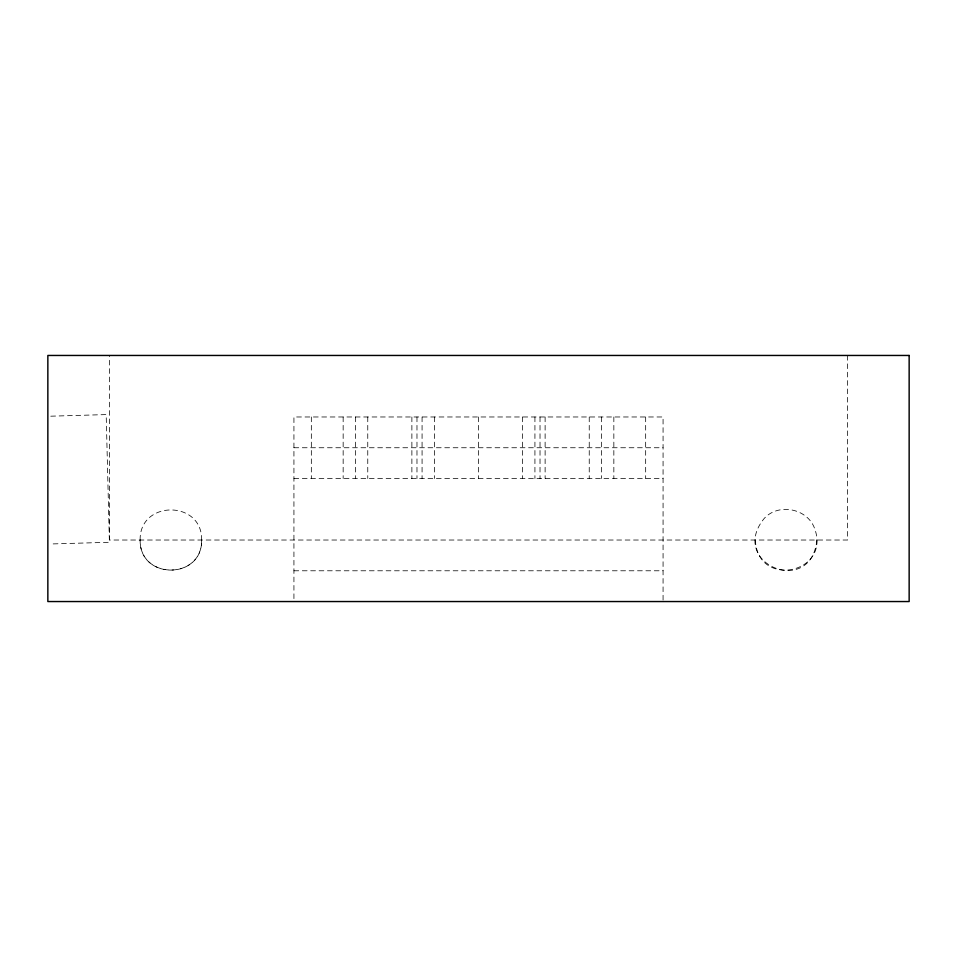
<?xml version="1.0" encoding="UTF-8"?>
<svg xmlns="http://www.w3.org/2000/svg" width="957" height="957" viewBox="0 0 957 957"><rect width="100%" height="100%" fill="white"/><g stroke="black" fill="none" stroke-linecap="round" stroke-linejoin="round"><path stroke-width="0.72" stroke-dasharray="4.79 3.59" d="M140.129 540.023C139.339 499.937 202.441 499.937 201.652 540.023C202.441 580.098 139.339 580.098 140.129 540.023C139.519 580.026 202.286 580.038 201.628 540.023M816.871 540.023C811.273 598.005 727.308 563.23 764.356 518.275C778.675 502.784 807.218 508.466 814.527 528.252C831.43 573.494 757.298 588.83 755.372 540.023M50.769 416.187L106.179 414.584L109.409 542.284L50.781 543.971M293.931 447.744L663.069 447.744M293.931 478.5L663.069 478.5M293.931 570.779L663.069 570.779M847.627 355.454L847.627 540.023L109.373 540.023L109.373 355.454M663.069 600.051L663.069 416.977L293.931 416.977L293.931 600.051M645.664 416.977L645.664 478.5M613.844 416.977L613.844 478.5M601.546 416.977L601.546 478.5M589.237 416.977L589.237 478.5M545.119 416.977L545.119 478.5M540.023 416.977L540.023 478.5M534.927 416.977L534.927 478.5M522.618 416.977L522.618 478.5M478.5 416.977L478.5 478.5M434.382 416.977L434.382 478.5M422.073 416.977L422.073 478.5M416.977 416.977L416.977 478.5M411.881 416.977L411.881 478.5M367.763 416.977L367.763 478.5M355.454 416.977L355.454 478.5M343.156 416.977L343.156 478.5M311.336 416.977L311.336 478.5"/><path stroke-width="1.44" d="M909.15 355.454L47.85 355.454L47.85 601.546L909.15 601.546L909.15 355.454"/></g></svg>
